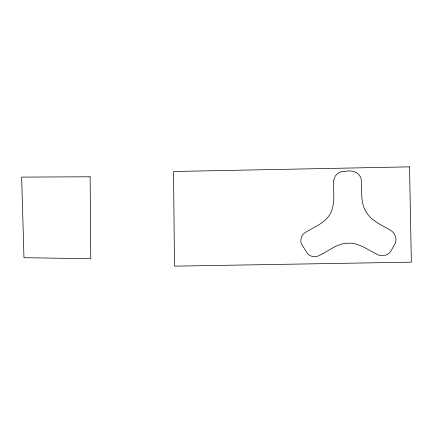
<?xml version="1.0" encoding="UTF-8"?>
<svg xmlns="http://www.w3.org/2000/svg" width="433" height="433" viewBox="0 0 433 433"><rect width="100%" height="100%" fill="white"/><g stroke="black" fill="none" stroke-linecap="round" stroke-linejoin="round"><path stroke-width="0.65" d="M333.762 180.35C333.166 190.157 335.072 200.355 331.987 209.891C327.868 222.697 313.882 226.692 303.804 233.549C301.244 236.028 300.426 239.709 301.022 243.146L307.435 253.543C310.071 256.488 314.731 257.722 318.347 255.903C327.998 251.66 336.63 243.378 347.683 243.211C358.903 242.42 368.115 250.177 377.733 254.631C380.093 255.968 382.837 255.686 385.392 255.189C391.037 254.025 392.26 247.562 395.21 243.514C397.029 239.2 395.481 234.101 391.897 231.195C382.837 225.371 371.482 221.42 365.917 211.515C360.31 202.335 362.112 191.197 361.355 180.994C361.149 172.496 351.932 169.649 344.809 171.452C339.369 170.743 334.428 175.019 333.762 180.35M409.548 166.851L173.552 171.506L174.494 266.149L411.35 262.165L409.548 166.851M90.124 176.783L21.65 177.097L23.972 257.7L90.778 258.739L90.124 176.783"/></g></svg>
